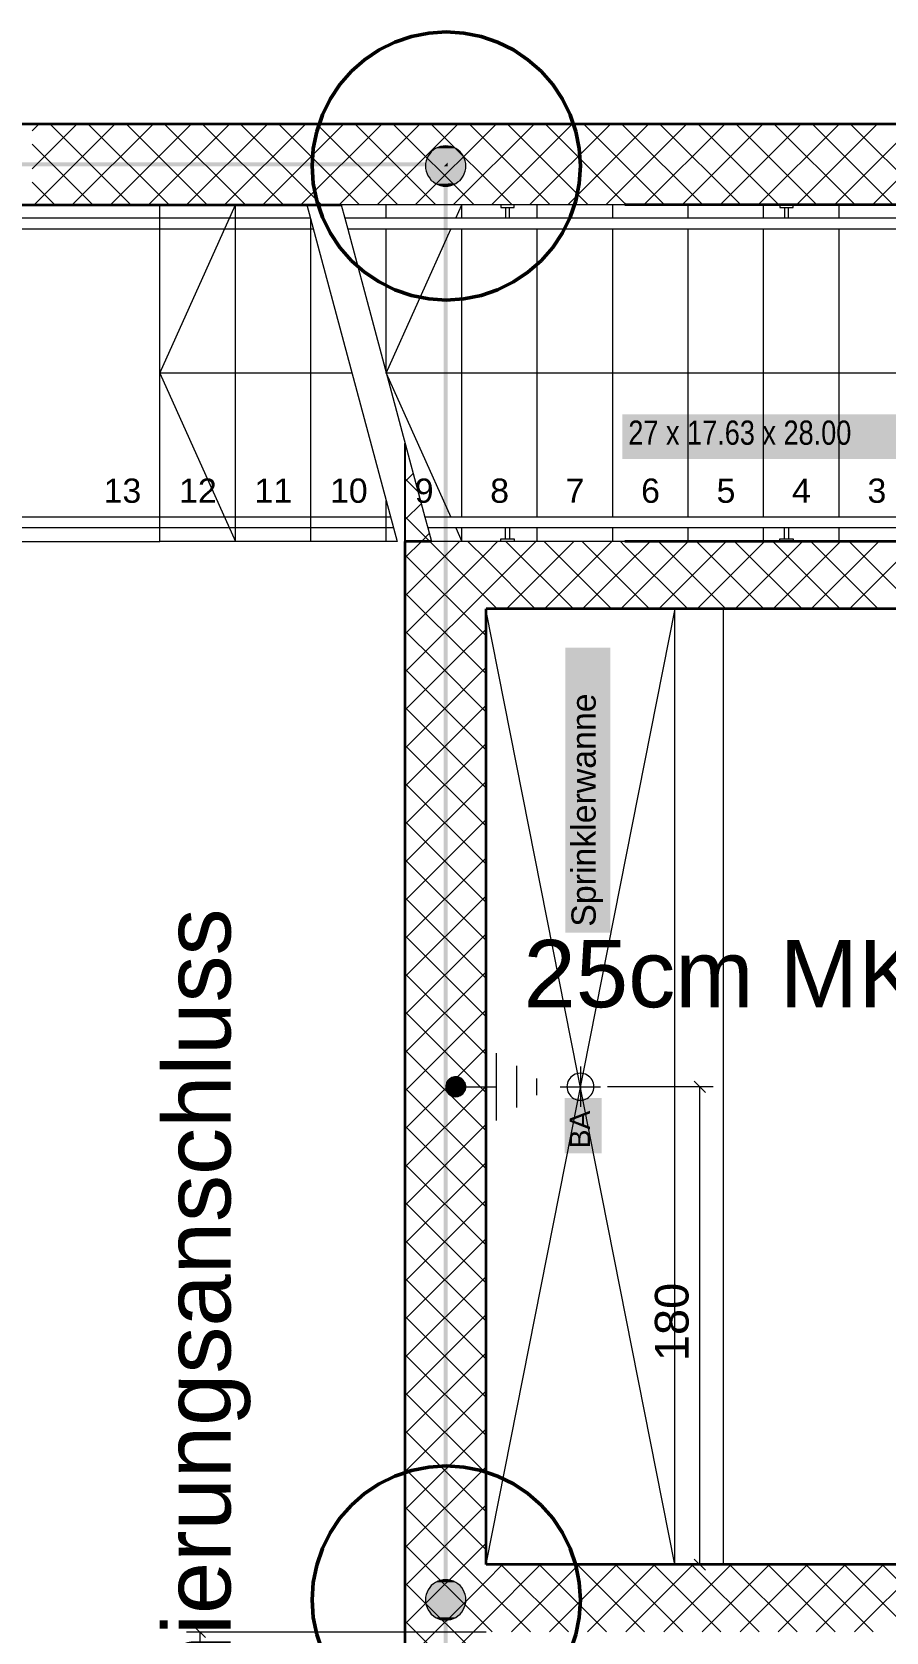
# Model space of a CAD drawing. Extents: x -1067 to 23308, y -6822 to 57810.
# Drawn here: x -718.8 to -655.4, y 338.4 to 457.2 of the extents above; entities that cross this region are included whole.
import ezdxf
from ezdxf.lldxf.tags import DXFTag

# ---------------------------------------------------------------- set-up
doc = ezdxf.new("R2010")
doc.units = 0
doc.layers.get('0').update_dxf_attribs({"lineweight": 13})
for name, color, linetype, lineweight in [('A-____-NOTE-TEXT', 7, 'Continuous', 9), ('A-FLOR-____-OTLN', 7, 'Continuous', 9), ('A-FLOR-HRAL-MBND', 7, '_Verdeckte Linien_', 9), ('A-FLOR-HRAL-OTLN', 7, 'Continuous', 9), ('A-WALL-____-MCUT', 7, 'Continuous', 35), ('A-WALL-____-PATT', 7, 'Continuous', 35), ('I-WALL-____-OTLN', 7, 'Continuous', 9), ('S-STRS-____-IDEN', 7, 'Continuous', 9), ('S-STRS-____-MBND', 7, '_Strichpunkt - Fein', 9), ('S-STRS-____-MCUT', 7, 'Continuous', 25), ('S-STRS-____-OTLN', 7, 'Continuous', 9), ('Text', 7, 'Continuous', 5)]:
    doc.layers.add(name, color=color, linetype=linetype, lineweight=lineweight)
for name, color, linetype, lineweight, true_color in [('EL01_VVV_Mass Blitzschutz', 3, 'Continuous', 13, 0x00ff00), ('EL01_WAN_Blitzschutz Text', 1, 'Continuous', 13, 0xff0000), ('EL01_WAN_Leitung_Potentialausgleich', 1, 'fein_strichliert', 13, 0xff0000), ('EL01_WAN_Potentialausgleich', 1, 'Continuous', 13, 0xff0000)]:
    doc.layers.add(name, color=color, linetype=linetype, lineweight=lineweight, true_color=true_color)
doc.styles.get("Standard").update_dxf_attribs({"font": 'arial.ttf'})
tags = doc.linetypes.add('_Strichpunkt - Fein', pattern=[0.2, 0.1, -0.05, 0, -0.05]).pattern_tags.tags
tags[10:11] = [DXFTag(74, 4), DXFTag(75, 0), DXFTag(340, '0'), DXFTag(46, 1.0), DXFTag(50, 0.0), DXFTag(44, 0.0), DXFTag(45, 0.0)]
tags[8:9] = [DXFTag(74, 4), DXFTag(75, 0), DXFTag(340, '0'), DXFTag(46, 1.0), DXFTag(50, 0.0), DXFTag(44, 0.0), DXFTag(45, 0.0)]
tags[6:7] = [DXFTag(74, 4), DXFTag(75, 0), DXFTag(340, '0'), DXFTag(46, 1.0), DXFTag(50, 0.0), DXFTag(44, 0.0), DXFTag(45, 0.0)]
tags[4:5] = [DXFTag(74, 4), DXFTag(75, 0), DXFTag(340, '0'), DXFTag(46, 1.0), DXFTag(50, 0.0), DXFTag(44, 0.0), DXFTag(45, 0.0)]
tags = doc.linetypes.add('_Verdeckte Linien_', pattern=[0.15, 0.1, -0.05]).pattern_tags.tags
tags[6:7] = [DXFTag(74, 4), DXFTag(75, 0), DXFTag(340, '0'), DXFTag(46, 1.0), DXFTag(50, 0.0), DXFTag(44, 0.0), DXFTag(45, 0.0)]
tags[4:5] = [DXFTag(74, 4), DXFTag(75, 0), DXFTag(340, '0'), DXFTag(46, 1.0), DXFTag(50, 0.0), DXFTag(44, 0.0), DXFTag(45, 0.0)]
tags = doc.linetypes.add('fein_strichliert', pattern=[4, 1, -2, 1]).pattern_tags.tags
tags[8:9] = [DXFTag(74, 4), DXFTag(75, 0), DXFTag(340, '0'), DXFTag(46, 0.0), DXFTag(50, 0.0), DXFTag(44, 0.0), DXFTag(45, 0.0)]
tags[6:7] = [DXFTag(74, 4), DXFTag(75, 0), DXFTag(340, '0'), DXFTag(46, 0.0), DXFTag(50, 0.0), DXFTag(44, 0.0), DXFTag(45, 0.0)]
tags[4:5] = [DXFTag(74, 4), DXFTag(75, 0), DXFTag(340, '0'), DXFTag(46, 0.0), DXFTag(50, 0.0), DXFTag(44, 0.0), DXFTag(45, 0.0)]

# ---------------------------------------------------------------- blocks, each defined once
blk = doc.blocks.new('Referenz-A0UJ2E68XE', base_point=(-1062.18, -175.86))
at = {"layer": 'A-____-NOTE-TEXT', "color": 0, "linetype": 'Continuous', "lineweight": 5, "ltscale": 0.13}
for p, q in [((-678.1, 380.38), (-678.1, 377.38)), ((-679.06, 379.13), (-679.09, 379.01)), ((-679.02, 379.26), (-679.06, 379.13)), ((-678.96, 379.38), (-679.02, 379.26)), ((-678.89, 379.48), (-678.96, 379.38)), ((-678.8, 379.58), (-678.89, 379.48)), ((-678.71, 379.67), (-678.8, 379.58)), ((-678.6, 379.74), (-678.71, 379.67)), ((-678.48, 379.8), (-678.6, 379.74)), ((-678.36, 379.84), (-678.48, 379.8)), ((-678.23, 379.87), (-678.36, 379.84)), ((-678.1, 379.88), (-678.23, 379.87)), ((-677.97, 379.87), (-678.1, 379.88)), ((-677.84, 379.84), (-677.97, 379.87)), ((-677.71, 379.8), (-677.84, 379.84)), ((-677.6, 379.74), (-677.71, 379.8)), ((-677.49, 379.67), (-677.6, 379.74)), ((-677.39, 379.58), (-677.49, 379.67)), ((-677.3, 379.48), (-677.39, 379.58)), ((-677.23, 379.38), (-677.3, 379.48)), ((-677.17, 379.26), (-677.23, 379.38)), ((-677.13, 379.13), (-677.17, 379.26)), ((-677.11, 379.01), (-677.13, 379.13)), ((-679.6, 378.88), (-676.6, 378.88)), ((-679.09, 379.01), (-679.1, 378.88)), ((-679.1, 378.88), (-679.09, 378.75)), ((-679.09, 378.75), (-679.06, 378.62)), ((-679.06, 378.62), (-679.02, 378.49)), ((-679.02, 378.49), (-678.96, 378.38)), ((-678.96, 378.38), (-678.89, 378.27)), ((-678.89, 378.27), (-678.8, 378.17)), ((-678.8, 378.17), (-678.71, 378.08)), ((-678.71, 378.08), (-678.6, 378.01)), ((-678.6, 378.01), (-678.48, 377.95)), ((-678.48, 377.95), (-678.36, 377.91)), ((-677.84, 377.91), (-677.71, 377.95)), ((-677.71, 377.95), (-677.6, 378.01)), ((-677.6, 378.01), (-677.49, 378.08)), ((-677.49, 378.08), (-677.39, 378.17)), ((-677.39, 378.17), (-677.3, 378.27)), ((-677.3, 378.27), (-677.23, 378.38)), ((-677.23, 378.38), (-677.17, 378.49)), ((-677.17, 378.49), (-677.13, 378.62)), ((-677.13, 378.62), (-677.11, 378.75)), ((-677.1, 378.88), (-677.11, 379.01)), ((-677.11, 378.75), (-677.1, 378.88)), ((-678.36, 377.91), (-678.23, 377.88)), ((-678.23, 377.88), (-678.1, 377.88)), ((-678.1, 377.88), (-677.97, 377.88)), ((-677.97, 377.88), (-677.84, 377.91))]:
    blk.add_line(p, q, dxfattribs=at)
at = {"layer": 'A-____-NOTE-TEXT', "color": 7, "linetype": 'Continuous', "lineweight": 5, "ltscale": 0.13, "true_color": 0xffffff}
for points in [[(-679.27, 373.92), (-676.51, 373.92), (-679.27, 378.04)], [(-676.51, 373.92), (-679.27, 378.04), (-676.51, 378.04)]]:
    blk.add_solid(points, dxfattribs=at)
at = {"layer": 'A-FLOR-____-OTLN', "color": 0, "linetype": 'Continuous', "ltscale": 0.13}
for p, q in [((-671.1, 414.38), (-685.1, 343.53)), ((-671.1, 343.38), (-685.1, 414.22))]:
    blk.add_line(p, q, dxfattribs=at)
at = {"layer": 'A-FLOR-HRAL-MBND', "color": 0, "linetype": '_Verdeckte Linien_', "ltscale": 0.13}
for p, q in [((-709.3, 443.38), (-723.7, 443.38)), ((-698.12, 443.38), (-709.3, 443.38)), ((-709.3, 442.58), (-723.7, 442.58)), ((-697.9, 442.58), (-709.3, 442.58)), ((-709.3, 421.18), (-723.7, 421.18)), ((-692.17, 421.18), (-709.3, 421.18)), ((-709.3, 420.38), (-723.7, 420.38)), ((-691.96, 420.38), (-709.3, 420.38))]:
    blk.add_line(p, q, dxfattribs=at)
at = {"layer": 'A-FLOR-HRAL-OTLN', "color": 0, "linetype": 'Continuous', "ltscale": 0.13}
for p, q in [((-695.58, 443.38), (-695.36, 442.58)), ((-642.1, 443.38), (-695.58, 443.38)), ((-684, 444.38), (-684, 444.18)), ((-683.5, 444.38), (-684, 444.38)), ((-684, 444.18), (-683.5, 444.18)), ((-683.65, 444.18), (-683.65, 443.38)), ((-683, 444.38), (-683.5, 444.38)), ((-683.5, 444.18), (-683, 444.18)), ((-683.35, 443.38), (-683.35, 444.18)), ((-683, 444.18), (-683, 444.38)), ((-663.3, 444.38), (-663.3, 444.18)), ((-663.3, 444.18), (-662.8, 444.18)), ((-662.95, 444.18), (-662.95, 443.38)), ((-662.8, 444.18), (-662.3, 444.18)), ((-662.65, 443.38), (-662.65, 444.18)), ((-662.3, 444.18), (-662.3, 444.38)), ((-642.1, 442.58), (-695.36, 442.58)), ((-689.63, 421.18), (-689.42, 420.38)), ((-642.1, 421.18), (-689.63, 421.18)), ((-642.1, 420.38), (-689.42, 420.38)), ((-684, 419.38), (-684, 419.58)), ((-684, 419.58), (-683.5, 419.58)), ((-683.65, 419.58), (-683.65, 420.38)), ((-683.5, 419.58), (-683, 419.58)), ((-683.35, 420.38), (-683.35, 419.58)), ((-683, 419.58), (-683, 419.38)), ((-663.3, 419.38), (-663.3, 419.58)), ((-663.3, 419.58), (-662.8, 419.58)), ((-662.95, 419.58), (-662.95, 420.38)), ((-662.8, 419.58), (-662.3, 419.58)), ((-662.65, 420.38), (-662.65, 419.58)), ((-662.3, 419.58), (-662.3, 419.38)), ((-683.5, 419.38), (-684, 419.38)), ((-683, 419.38), (-683.5, 419.38))]:
    blk.add_line(p, q, dxfattribs=at)
at = {"layer": 'A-WALL-____-MCUT', "color": 0, "linetype": 'Continuous', "ltscale": 0.35}
for p, q in [((178.3, 450.38), (-831.25, 450.38)), ((-837.25, 444.38), (-695.85, 444.38)), ((-590.1, 444.38), (-674.79, 444.38)), ((-691.1, 105.38), (-691.1, 419.38)), ((-689.15, 419.38), (-691.1, 419.38)), ((-613.7, 419.38), (-674.79, 419.38)), ((-685.1, 343.38), (-685.1, 414.38)), ((-620.1, 414.38), (-685.1, 414.38)), ((-590.1, 343.38), (-685.1, 343.38))]:
    blk.add_line(p, q, dxfattribs=at)
at = {"layer": 'A-WALL-____-PATT', "color": 0, "linetype": 'Continuous', "lineweight": 9, "ltscale": 0.13}
for p, q in [((-718.79, 449.88), (-718.29, 450.38)), ((-718.79, 447.05), (-715.47, 450.38)), ((-718.64, 444.38), (-712.64, 450.38)), ((-711.45, 444.38), (-717.45, 450.38)), ((-715.81, 444.38), (-709.81, 450.38)), ((-708.62, 444.38), (-714.62, 450.38)), ((-712.98, 444.38), (-706.98, 450.38)), ((-705.79, 444.38), (-711.79, 450.38)), ((-710.15, 444.38), (-704.15, 450.38)), ((-702.96, 444.38), (-708.96, 450.38)), ((-707.32, 444.38), (-701.32, 450.38)), ((-700.13, 444.38), (-706.13, 450.38)), ((-704.5, 444.38), (-698.5, 450.38)), ((-697.31, 444.38), (-703.31, 450.38)), ((-701.67, 444.38), (-695.67, 450.38)), ((-694.48, 444.38), (-700.48, 450.38)), ((-698.84, 444.38), (-692.84, 450.38)), ((-691.65, 444.38), (-697.65, 450.38)), ((-696.01, 444.38), (-690.01, 450.38)), ((-688.82, 444.38), (-694.82, 450.38)), ((-693.18, 444.38), (-687.18, 450.38)), ((-685.99, 444.38), (-691.99, 450.38)), ((-690.35, 444.38), (-684.35, 450.38)), ((-683.16, 444.38), (-689.16, 450.38)), ((-687.53, 444.38), (-681.53, 450.38)), ((-680.33, 444.38), (-686.33, 450.38)), ((-684.7, 444.38), (-678.7, 450.38)), ((-677.51, 444.38), (-683.51, 450.38)), ((-681.87, 444.38), (-675.87, 450.38)), ((-674.79, 444.49), (-680.68, 450.38)), ((-674.79, 447.32), (-677.85, 450.38)), ((-674.79, 450.15), (-675.02, 450.38)), ((-674.79, 448.62), (-673.04, 450.38)), ((-674.79, 445.79), (-670.21, 450.38)), ((-669.02, 444.38), (-674.79, 450.15)), ((-673.38, 444.38), (-667.38, 450.38)), ((-666.19, 444.38), (-672.19, 450.38)), ((-670.55, 444.38), (-664.55, 450.38)), ((-663.36, 444.38), (-669.36, 450.38)), ((-667.73, 444.38), (-661.73, 450.38)), ((-660.54, 444.38), (-666.54, 450.38)), ((-664.9, 444.38), (-658.9, 450.38)), ((-657.71, 444.38), (-663.71, 450.38)), ((-662.07, 444.38), (-656.07, 450.38)), ((-654.88, 444.38), (-660.88, 450.38)), ((-659.24, 444.38), (-653.24, 450.38)), ((-652.05, 444.38), (-658.05, 450.38)), ((-656.41, 444.38), (-650.41, 450.38)), ((-714.28, 444.38), (-718.79, 448.89)), ((-679.04, 444.38), (-674.79, 448.62)), ((-671.85, 444.38), (-674.79, 447.32)), ((-717.1, 444.38), (-718.79, 446.07)), ((-676.21, 444.38), (-674.79, 445.79)), ((-674.68, 444.38), (-674.79, 444.49)), ((-691.1, 418.18), (-689.9, 419.38)), ((-691.1, 415.35), (-687.07, 419.38)), ((-691.1, 412.52), (-685.1, 418.52)), ((-685.1, 412.37), (-691.1, 418.37)), ((-685.1, 415.2), (-689.28, 419.38)), ((-685.1, 418.03), (-686.45, 419.38)), ((-685.1, 418.52), (-684.24, 419.38)), ((-685.1, 415.69), (-681.41, 419.38)), ((-678.62, 414.38), (-683.62, 419.38)), ((-683.58, 414.38), (-678.58, 419.38)), ((-675.79, 414.38), (-680.79, 419.38)), ((-680.76, 414.38), (-675.76, 419.38)), ((-674.79, 416.21), (-677.96, 419.38)), ((-674.79, 419.04), (-675.13, 419.38)), ((-674.79, 417.51), (-672.93, 419.38)), ((-674.79, 414.68), (-670.1, 419.38)), ((-670.13, 414.38), (-674.79, 419.04)), ((-667.31, 414.38), (-672.31, 419.38)), ((-672.27, 414.38), (-667.27, 419.38)), ((-664.48, 414.38), (-669.48, 419.38)), ((-669.44, 414.38), (-664.44, 419.38)), ((-661.65, 414.38), (-666.65, 419.38)), ((-666.61, 414.38), (-661.61, 419.38)), ((-658.82, 414.38), (-663.82, 419.38)), ((-663.79, 414.38), (-658.79, 419.38)), ((-655.99, 414.38), (-660.99, 419.38)), ((-660.96, 414.38), (-655.96, 419.38)), ((-653.16, 414.38), (-658.16, 419.38)), ((-658.13, 414.38), (-653.13, 419.38)), ((-681.45, 414.38), (-685.1, 418.03)), ((-677.93, 414.38), (-674.79, 417.51)), ((-672.96, 414.38), (-674.79, 416.21)), ((-686.05, 410.5), (-691.1, 415.54)), ((-690.29, 410.5), (-685.1, 415.69)), ((-684.28, 414.38), (-685.1, 415.2)), ((-675.1, 414.38), (-674.79, 414.68)), ((-688.88, 410.5), (-691.1, 412.71)), ((-687.46, 410.5), (-685.1, 412.86)), ((-691.1, 409.69), (-690.29, 410.5)), ((-691.1, 406.86), (-687.46, 410.5)), ((-691.1, 404.03), (-685.1, 410.03)), ((-685.1, 406.71), (-688.88, 410.5)), ((-685.1, 409.54), (-686.05, 410.5)), ((-685.1, 403.88), (-691.1, 409.88)), ((-691.1, 401.21), (-685.1, 407.21)), ((-685.1, 401.05), (-691.1, 407.05)), ((-691.1, 398.38), (-685.1, 404.38)), ((-685.1, 398.23), (-691.1, 404.23)), ((-691.1, 395.55), (-685.1, 401.55)), ((-685.1, 395.4), (-691.1, 401.4)), ((-691.1, 392.72), (-685.1, 398.72)), ((-685.1, 392.57), (-691.1, 398.57)), ((-691.1, 389.89), (-685.1, 395.89)), ((-685.1, 389.74), (-691.1, 395.74)), ((-691.1, 387.06), (-685.1, 393.06)), ((-685.1, 386.91), (-691.1, 392.91)), ((-691.1, 384.24), (-685.1, 390.24)), ((-685.1, 384.08), (-691.1, 390.08)), ((-691.1, 381.41), (-685.1, 387.41)), ((-685.1, 381.26), (-691.1, 387.26)), ((-691.1, 378.58), (-685.1, 384.58)), ((-685.1, 378.43), (-691.1, 384.43)), ((-691.1, 375.75), (-685.1, 381.75)), ((-685.1, 375.6), (-691.1, 381.6)), ((-691.1, 372.92), (-685.1, 378.92)), ((-685.1, 372.77), (-691.1, 378.77)), ((-691.1, 370.09), (-685.1, 376.09)), ((-685.1, 369.94), (-691.1, 375.94)), ((-691.1, 367.26), (-685.1, 373.26)), ((-685.1, 367.11), (-691.1, 373.11)), ((-691.1, 364.44), (-685.1, 370.44)), ((-685.1, 364.29), (-691.1, 370.29)), ((-691.1, 361.61), (-685.1, 367.61)), ((-685.1, 361.46), (-691.1, 367.46)), ((-691.1, 358.78), (-685.1, 364.78)), ((-685.1, 358.63), (-691.1, 364.63)), ((-691.1, 355.95), (-685.1, 361.95)), ((-685.1, 355.8), (-691.1, 361.8)), ((-691.1, 353.12), (-685.1, 359.12)), ((-685.1, 352.97), (-691.1, 358.97)), ((-691.1, 350.29), (-685.1, 356.29)), ((-685.1, 350.14), (-691.1, 356.14)), ((-691.1, 347.47), (-685.1, 353.47)), ((-685.1, 347.31), (-691.1, 353.31)), ((-691.1, 344.64), (-685.1, 350.64)), ((-685.1, 344.49), (-691.1, 350.49)), ((-691.1, 341.81), (-685.1, 347.81)), ((-685.1, 341.66), (-691.1, 347.66)), ((-691.1, 338.98), (-685.1, 344.98)), ((-685.1, 338.83), (-691.1, 344.83)), ((-685.1, 342.15), (-683.87, 343.38)), ((-685.1, 339.32), (-681.05, 343.38)), ((-678.99, 338.38), (-683.99, 343.38)), ((-683.22, 338.38), (-678.22, 343.38)), ((-676.16, 338.38), (-681.16, 343.38)), ((-680.39, 338.38), (-675.39, 343.38)), ((-673.33, 338.38), (-678.33, 343.38)), ((-677.56, 338.38), (-672.56, 343.38)), ((-670.5, 338.38), (-675.5, 343.38)), ((-674.73, 338.38), (-669.73, 343.38)), ((-667.67, 338.38), (-672.67, 343.38)), ((-671.9, 338.38), (-666.9, 343.38)), ((-664.84, 338.38), (-669.84, 343.38)), ((-669.07, 338.38), (-664.07, 343.38)), ((-662.02, 338.38), (-667.02, 343.38)), ((-666.25, 338.38), (-661.25, 343.38)), ((-659.19, 338.38), (-664.19, 343.38)), ((-663.42, 338.38), (-658.42, 343.38)), ((-656.36, 338.38), (-661.36, 343.38)), ((-660.59, 338.38), (-655.59, 343.38)), ((-653.53, 338.38), (-658.53, 343.38)), ((-657.76, 338.38), (-652.76, 343.38)), ((-650.7, 338.38), (-655.7, 343.38)), ((-691.1, 336.15), (-685.1, 342.15)), ((-685.1, 336), (-691.1, 342)), ((-681.81, 338.38), (-685.1, 341.66)), ((-691.1, 333.32), (-685.1, 339.32)), ((-685.1, 333.17), (-691.1, 339.17)), ((-684.64, 338.38), (-685.1, 338.83))]:
    blk.add_line(p, q, dxfattribs=at)
at = {"layer": 'I-WALL-____-OTLN', "color": 0, "linetype": 'Continuous', "ltscale": 0.13}
for p, q in [((-671.1, 343.38), (-671.1, 414.38)), ((-667.5, 414.38), (-667.5, 343.38))]:
    blk.add_line(p, q, dxfattribs=at)
at = {"layer": 'S-STRS-____-IDEN', "color": 7, "linetype": 'Continuous', "lineweight": 5, "ltscale": 0.13, "true_color": 0xffffff}
for points in [[(-674.99, 425.5), (-654.59, 425.5), (-674.99, 428.81)], [(-654.59, 425.5), (-674.99, 428.81), (-654.59, 428.81)], [(-674.99, 428.81), (-654.59, 428.81), (-674.99, 428.81)]]:
    blk.add_solid(points, dxfattribs=at)
at = {"layer": 'S-STRS-____-MBND', "color": 0, "linetype": '_Strichpunkt - Fein', "ltscale": 0.13}
for p, q in [((-709.3, 444.38), (-729.3, 444.38)), ((-709.3, 419.38), (-709.3, 444.38)), ((-698.39, 444.38), (-709.3, 444.38)), ((-709.3, 419.38), (-709.3, 444.38)), ((-703.7, 419.38), (-703.7, 444.38)), ((-703.7, 419.38), (-703.7, 444.38)), ((-698.39, 444.38), (-691.69, 419.38)), ((-698.1, 419.38), (-698.1, 443.3)), ((-698.1, 419.38), (-698.1, 443.3)), ((-692.5, 419.38), (-692.5, 422.4)), ((-692.5, 419.38), (-692.5, 422.4)), ((-729.3, 419.38), (-709.3, 419.38)), ((-691.69, 419.38), (-709.3, 419.38))]:
    blk.add_line(p, q, dxfattribs=at)
at = {"layer": 'S-STRS-____-MBND', "color": 0, "linetype": '_Verdeckte Linien_', "ltscale": 0.13}
for p, q in [((-709.3, 431.88), (-703.7, 444.38)), ((-695.04, 431.88), (-709.3, 431.88)), ((-709.3, 431.88), (-703.7, 419.38))]:
    blk.add_line(p, q, dxfattribs=at)
at = {"layer": 'S-STRS-____-MBND', "color": 0, "linetype": 'Continuous', "ltscale": 0.13}
for p, q in [((-695.85, 444.38), (-695.58, 443.38)), ((-695.36, 442.58), (-689.63, 421.18)), ((-689.42, 420.38), (-689.15, 419.38))]:
    blk.add_line(p, q, dxfattribs=at)
at = {"layer": 'S-STRS-____-MCUT', "color": 0, "linetype": 'Continuous', "lineweight": -2, "ltscale": 0.25}
for q in [(-691.1, 426.65), (-689.15, 419.38)]:
    blk.add_line((-691.1, 419.38), q, dxfattribs=at)
at = {"layer": 'S-STRS-____-OTLN', "color": 0, "linetype": 'Continuous', "ltscale": 0.13}
for p, q in [((-692.5, 444.38), (-695.85, 444.38)), ((-686.9, 444.38), (-692.5, 444.38)), ((-692.5, 443.38), (-692.5, 444.38)), ((-687.34, 443.38), (-686.9, 444.38)), ((-684, 444.38), (-686.9, 444.38)), ((-686.9, 443.38), (-686.9, 444.38)), ((-681.3, 444.38), (-683, 444.38)), ((-675.7, 444.38), (-681.3, 444.38)), ((-681.3, 443.38), (-681.3, 444.38)), ((-674.79, 444.38), (-675.7, 444.38)), ((-675.7, 443.38), (-675.7, 444.38)), ((-670.1, 443.38), (-670.1, 444.38)), ((-664.5, 443.38), (-664.5, 444.38)), ((-658.9, 443.38), (-658.9, 444.38)), ((-692.5, 431.88), (-692.5, 442.58)), ((-692.5, 431.88), (-687.7, 442.58)), ((-686.9, 421.18), (-686.9, 442.58)), ((-681.3, 421.18), (-681.3, 442.58)), ((-675.7, 421.18), (-675.7, 442.58)), ((-670.1, 421.18), (-670.1, 442.58)), ((-664.5, 421.18), (-664.5, 442.58)), ((-658.9, 421.18), (-658.9, 442.58)), ((-686.9, 431.88), (-692.5, 431.88)), ((-692.5, 431.88), (-687.7, 421.18)), ((-681.3, 431.88), (-686.9, 431.88)), ((-675.7, 431.88), (-681.3, 431.88)), ((-670.1, 431.88), (-675.7, 431.88)), ((-664.5, 431.88), (-670.1, 431.88)), ((-658.9, 431.88), (-664.5, 431.88)), ((-653.3, 431.88), (-658.9, 431.88)), ((-691.1, 423.83), (-690.5, 424.43)), ((-690.14, 423.06), (-691.1, 424.03)), ((-691.1, 421.01), (-689.9, 422.2)), ((-689.28, 419.38), (-691.1, 421.2)), ((-689.9, 419.38), (-689.31, 419.97)), ((-687.34, 420.38), (-686.9, 419.38)), ((-686.9, 419.38), (-686.9, 420.38)), ((-681.3, 419.38), (-681.3, 420.38)), ((-675.7, 419.38), (-675.7, 420.38)), ((-670.1, 419.38), (-670.1, 420.38)), ((-664.5, 419.38), (-664.5, 420.38)), ((-658.9, 419.38), (-658.9, 420.38)), ((-686.9, 419.38), (-689.15, 419.38)), ((-684, 419.38), (-686.9, 419.38)), ((-681.3, 419.38), (-683, 419.38)), ((-675.7, 419.38), (-681.3, 419.38)), ((-674.79, 419.38), (-675.7, 419.38))]:
    blk.add_line(p, q, dxfattribs=at)
at = {"layer": 'S-STRS-____-OTLN', "color": 0, "linetype": '_Verdeckte Linien_', "ltscale": 0.13}
for p, q in [((-692.5, 443.38), (-692.5, 444.38)), ((-686.9, 443.38), (-686.9, 444.38)), ((-681.3, 443.38), (-681.3, 444.38)), ((-675.7, 443.38), (-675.7, 444.38)), ((-670.1, 443.38), (-670.1, 444.38)), ((-664.5, 443.38), (-664.5, 444.38)), ((-658.9, 443.38), (-658.9, 444.38)), ((-692.5, 431.88), (-692.5, 442.58)), ((-686.9, 421.18), (-686.9, 442.58)), ((-681.3, 421.18), (-681.3, 442.58)), ((-675.7, 421.18), (-675.7, 442.58)), ((-670.1, 421.18), (-670.1, 442.58)), ((-664.5, 421.18), (-664.5, 442.58)), ((-658.9, 421.18), (-658.9, 442.58)), ((-686.9, 419.38), (-686.9, 420.38)), ((-681.3, 419.38), (-681.3, 420.38)), ((-675.7, 419.38), (-675.7, 420.38)), ((-670.1, 419.38), (-670.1, 420.38)), ((-664.5, 419.38), (-664.5, 420.38)), ((-658.9, 419.38), (-658.9, 420.38))]:
    blk.add_line(p, q, dxfattribs=at)
at = {"layer": 'Text', "color": 7, "linetype": 'Continuous', "ltscale": 0.13, "true_color": 0xffffff}
for points in [[(-679.21, 390.31), (-675.88, 390.31), (-679.21, 411.5)], [(-675.88, 390.31), (-679.21, 411.5), (-675.88, 411.5)]]:
    blk.add_solid(points, dxfattribs=at)
at = {"layer": 'A-____-NOTE-TEXT', "color": 0, "linetype": 'Continuous', "lineweight": 5, "ltscale": 0.13, "insert": (-678.89, 374.3), "char_height": 1.5, "attachment_point": 1, "rotation": 90}
blk.add_mtext('{\\fArial;BA}', dxfattribs=at)
at = {"layer": 'S-STRS-____-IDEN', "color": 0, "linetype": 'Continuous', "lineweight": 5, "ltscale": 0.13, "insert": (-674.54, 428.36), "char_height": 1.8, "attachment_point": 1}
blk.add_mtext('{\\W0.8;\\fArial;27 x 17.63 x 28.00}', dxfattribs=at)
at = {"layer": 'S-STRS-____-OTLN', "color": 0, "linetype": 'Continuous', "ltscale": 0.13, "char_height": 1.8, "attachment_point": 1}
for s, insert in [('{\\fArial;13}', (-713.48, 424.05)), ('{\\fArial;12}', (-707.88, 424.05)), ('{\\fArial;11}', (-702.28, 424.05)), ('{\\fArial;10}', (-696.68, 424.05)), ('{\\fArial;9}', (-690.39, 424.05)), ('{\\fArial;8}', (-684.79, 424.05)), ('{\\fArial;7}', (-679.19, 424.05)), ('{\\fArial;6}', (-673.59, 424.05)), ('{\\fArial;5}', (-667.99, 424.05)), ('{\\fArial;4}', (-662.39, 424.05)), ('{\\fArial;3}', (-656.79, 424.05))]:
    blk.add_mtext(s, dxfattribs=dict(at, insert=insert))
at = {"layer": 'Text', "color": 0, "linetype": 'Continuous', "ltscale": 0.13, "insert": (-678.76, 390.76), "char_height": 1.8, "attachment_point": 1, "rotation": 90}
blk.add_mtext('{\\fArial;Sprinklerwanne}', dxfattribs=at)
blk = doc.blocks.new('Maß-A0UJ2E6GXE', base_point=(-709.67, 314.04))
at = {"color": 0, "lineweight": -2}
for p, q in [((-705.92, 337.96), (-706.75, 338.79)), ((-707.34, 338.38), (-685.09, 338.38)), ((-706.34, 338.38), (-706.34, 314.45)), ((-707.34, 314.45), (-688.09, 314.45)), ((-705.92, 314.04), (-706.75, 314.87))]:
    blk.add_line(p, q, dxfattribs=at)
at = {"color": 0, "lineweight": -2, "insert": (-709.67, 323.78), "char_height": 2.5, "attachment_point": 1, "rotation": 90}
blk.add_mtext('{\\fArial;120}', dxfattribs=at)
blk = doc.blocks.new('Erdungs-Anschluss-A0UJ2E6KXE', base_point=(-688.09, 376.38))
at = {"color": 0, "linetype": 'ByBlock', "lineweight": -2, "ltscale": 0.13}
for p, q in [((-684.35, 381.38), (-684.35, 376.38)), ((-682.85, 380.42), (-682.85, 377.33)), ((-688.04, 379.16), (-688.07, 379.07)), ((-688, 379.25), (-688.04, 379.16)), ((-687.94, 379.33), (-688, 379.25)), ((-687.88, 379.4), (-687.94, 379.33)), ((-687.8, 379.47), (-687.88, 379.4)), ((-687.72, 379.52), (-687.8, 379.47)), ((-687.64, 379.56), (-687.72, 379.52)), ((-687.54, 379.59), (-687.64, 379.56)), ((-687.45, 379.61), (-687.54, 379.59)), ((-687.35, 379.62), (-687.45, 379.61)), ((-687.25, 379.61), (-687.35, 379.62)), ((-687.16, 379.59), (-687.25, 379.61)), ((-687.07, 379.56), (-687.16, 379.59)), ((-686.98, 379.52), (-687.07, 379.56)), ((-686.9, 379.47), (-686.98, 379.52)), ((-686.82, 379.4), (-686.9, 379.47)), ((-686.76, 379.33), (-686.82, 379.4)), ((-686.71, 379.25), (-686.76, 379.33)), ((-686.66, 379.16), (-686.71, 379.25)), ((-686.63, 379.07), (-686.66, 379.16)), ((-681.35, 379.5), (-681.35, 378.25)), ((-688.07, 379.07), (-688.09, 378.97)), ((-688.09, 378.97), (-688.09, 378.88)), ((-688.09, 378.88), (-688.09, 378.78)), ((-688.09, 378.78), (-688.07, 378.68)), ((-688.07, 378.68), (-688.04, 378.59)), ((-688.04, 378.59), (-688, 378.5)), ((-688, 378.5), (-687.94, 378.42)), ((-687.94, 378.42), (-687.88, 378.35)), ((-687.88, 378.35), (-687.8, 378.29)), ((-687.8, 378.29), (-687.72, 378.23)), ((-687.72, 378.23), (-687.64, 378.19)), ((-687.64, 378.19), (-687.54, 378.16)), ((-687.54, 378.16), (-687.45, 378.14)), ((-687.45, 378.14), (-687.35, 378.13)), ((-687.35, 378.88), (-684.35, 378.88)), ((-687.35, 378.13), (-687.25, 378.14)), ((-687.25, 378.14), (-687.16, 378.16)), ((-687.16, 378.16), (-687.07, 378.19)), ((-687.07, 378.19), (-686.98, 378.23)), ((-686.98, 378.23), (-686.9, 378.29)), ((-686.9, 378.29), (-686.82, 378.35)), ((-686.82, 378.35), (-686.76, 378.42)), ((-686.76, 378.42), (-686.71, 378.5)), ((-686.71, 378.5), (-686.66, 378.59)), ((-686.66, 378.59), (-686.63, 378.68)), ((-686.61, 378.97), (-686.63, 379.07)), ((-686.63, 378.68), (-686.61, 378.78)), ((-686.61, 378.88), (-686.61, 378.97)), ((-686.61, 378.78), (-686.61, 378.88))]:
    blk.add_line(p, q, dxfattribs=at)
for points in [[(-686.63, 379.07), (-688.07, 379.07), (-686.71, 379.25)], [(-688.07, 379.07), (-686.71, 379.25), (-688, 379.25)], [(-686.71, 379.25), (-688, 379.25), (-686.82, 379.4)], [(-688, 379.25), (-686.82, 379.4), (-687.88, 379.4)], [(-686.82, 379.4), (-687.88, 379.4), (-686.98, 379.52)], [(-687.88, 379.4), (-686.98, 379.52), (-687.72, 379.52)], [(-686.98, 379.52), (-687.72, 379.52), (-687.16, 379.59)], [(-687.72, 379.52), (-687.16, 379.59), (-687.54, 379.59)], [(-687.16, 379.59), (-687.54, 379.59), (-687.35, 379.62)], [(-686.61, 378.88), (-688.09, 378.88), (-686.63, 379.07)], [(-688.09, 378.88), (-686.63, 379.07), (-688.07, 379.07)], [(-688.07, 378.68), (-686.61, 378.88), (-688.09, 378.88)], [(-686.63, 378.68), (-688.07, 378.68), (-686.61, 378.88)], [(-688, 378.5), (-686.63, 378.68), (-688.07, 378.68)], [(-686.71, 378.5), (-688, 378.5), (-686.63, 378.68)], [(-687.88, 378.35), (-686.71, 378.5), (-688, 378.5)], [(-686.82, 378.35), (-687.88, 378.35), (-686.71, 378.5)], [(-687.72, 378.23), (-686.82, 378.35), (-687.88, 378.35)], [(-686.98, 378.23), (-687.72, 378.23), (-686.82, 378.35)], [(-687.54, 378.16), (-686.98, 378.23), (-687.72, 378.23)], [(-687.16, 378.16), (-687.54, 378.16), (-686.98, 378.23)], [(-687.35, 378.13), (-687.16, 378.16), (-687.54, 378.16)]]:
    blk.add_solid(points, dxfattribs=at)
blk = doc.blocks.new('Kreis-A0UJ2E70XE', base_point=(-698, 437.31))
at = {"color": 0, "linetype": 'ByBlock', "lineweight": -2, "ltscale": 0.5}
for p, q in [((-691.86, 456.46), (-693.03, 455.89)), ((-690.62, 456.88), (-691.86, 456.46)), ((-689.35, 457.13), (-690.62, 456.88)), ((-688.05, 457.22), (-689.35, 457.13)), ((-686.75, 457.13), (-688.05, 457.22)), ((-685.47, 456.88), (-686.75, 457.13)), ((-684.24, 456.46), (-685.47, 456.88)), ((-683.07, 455.89), (-684.24, 456.46)), ((-693.03, 455.89), (-694.11, 455.16)), ((-681.99, 455.16), (-683.07, 455.89)), ((-695.09, 454.3), (-695.94, 453.32)), ((-694.11, 455.16), (-695.09, 454.3)), ((-681.01, 454.3), (-681.99, 455.16)), ((-680.15, 453.32), (-681.01, 454.3)), ((-695.94, 453.32), (-696.67, 452.24)), ((-679.43, 452.24), (-680.15, 453.32)), ((-696.67, 452.24), (-697.24, 451.07)), ((-678.85, 451.07), (-679.43, 452.24)), ((-697.24, 451.07), (-697.66, 449.84)), ((-678.43, 449.84), (-678.85, 451.07)), ((-697.66, 449.84), (-697.92, 448.56)), ((-678.18, 448.56), (-678.43, 449.84)), ((-697.92, 448.56), (-698, 447.27)), ((-678.09, 447.27), (-678.18, 448.56)), ((-698, 447.27), (-697.92, 445.97)), ((-678.18, 445.97), (-678.09, 447.27)), ((-697.92, 445.97), (-697.66, 444.69)), ((-678.43, 444.69), (-678.18, 445.97)), ((-697.66, 444.69), (-697.24, 443.46)), ((-678.85, 443.46), (-678.43, 444.69)), ((-697.24, 443.46), (-696.67, 442.29)), ((-679.43, 442.29), (-678.85, 443.46)), ((-696.67, 442.29), (-695.94, 441.21)), ((-680.15, 441.21), (-679.43, 442.29)), ((-695.94, 441.21), (-695.09, 440.23)), ((-681.01, 440.23), (-680.15, 441.21)), ((-695.09, 440.23), (-694.11, 439.37)), ((-681.99, 439.37), (-681.01, 440.23)), ((-694.11, 439.37), (-693.03, 438.65)), ((-693.03, 438.65), (-691.86, 438.07)), ((-684.24, 438.07), (-683.07, 438.65)), ((-683.07, 438.65), (-681.99, 439.37)), ((-691.86, 438.07), (-690.62, 437.65)), ((-690.62, 437.65), (-689.35, 437.4)), ((-689.35, 437.4), (-688.05, 437.31)), ((-688.05, 437.31), (-686.75, 437.4)), ((-686.75, 437.4), (-685.47, 437.65)), ((-685.47, 437.65), (-684.24, 438.07))]:
    blk.add_line(p, q, dxfattribs=at)
blk = doc.blocks.new('Anschlusspunkt-A0UJ2E72XE', base_point=(-689.59, 445.77))
at = {"color": 0, "linetype": 'ByBlock', "lineweight": -2, "ltscale": 0.13}
for p, q in [((-689.28, 448.18), (-689.39, 448.02)), ((-689.16, 448.33), (-689.28, 448.18)), ((-689.01, 448.46), (-689.16, 448.33)), ((-688.84, 448.56), (-689.01, 448.46)), ((-688.67, 448.65), (-688.84, 448.56)), ((-688.48, 448.71), (-688.67, 448.65)), ((-688.29, 448.75), (-688.48, 448.71)), ((-688.09, 448.77), (-688.29, 448.75)), ((-687.9, 448.75), (-688.09, 448.77)), ((-687.71, 448.71), (-687.9, 448.75)), ((-687.52, 448.65), (-687.71, 448.71)), ((-687.34, 448.56), (-687.52, 448.65)), ((-687.18, 448.46), (-687.34, 448.56)), ((-687.03, 448.33), (-687.18, 448.46)), ((-686.9, 448.18), (-687.03, 448.33)), ((-686.8, 448.02), (-686.9, 448.18)), ((-689.58, 447.46), (-689.59, 447.27)), ((-689.59, 447.27), (-689.58, 447.07)), ((-689.54, 447.65), (-689.58, 447.46)), ((-689.58, 447.07), (-689.54, 446.88)), ((-689.48, 447.84), (-689.54, 447.65)), ((-689.54, 446.88), (-689.48, 446.69)), ((-689.39, 448.02), (-689.48, 447.84)), ((-686.71, 447.84), (-686.8, 448.02)), ((-686.65, 447.65), (-686.71, 447.84)), ((-686.71, 446.69), (-686.65, 446.88)), ((-686.61, 447.46), (-686.65, 447.65)), ((-686.65, 446.88), (-686.61, 447.07)), ((-686.59, 447.27), (-686.61, 447.46)), ((-686.61, 447.07), (-686.59, 447.27)), ((-689.48, 446.69), (-689.39, 446.52)), ((-689.39, 446.52), (-689.28, 446.35)), ((-689.28, 446.35), (-689.16, 446.2)), ((-689.16, 446.2), (-689.01, 446.08)), ((-689.01, 446.08), (-688.84, 445.97)), ((-688.84, 445.97), (-688.67, 445.88)), ((-688.67, 445.88), (-688.48, 445.82)), ((-688.48, 445.82), (-688.29, 445.78)), ((-688.29, 445.78), (-688.09, 445.77)), ((-688.09, 445.77), (-687.9, 445.78)), ((-687.9, 445.78), (-687.71, 445.82)), ((-687.71, 445.82), (-687.52, 445.88)), ((-687.52, 445.88), (-687.34, 445.97)), ((-687.34, 445.97), (-687.18, 446.08)), ((-687.18, 446.08), (-687.03, 446.2)), ((-687.03, 446.2), (-686.9, 446.35)), ((-686.9, 446.35), (-686.8, 446.52)), ((-686.8, 446.52), (-686.71, 446.69))]:
    blk.add_line(p, q, dxfattribs=at)
for points in [[(-686.8, 448.02), (-689.39, 448.02), (-687.03, 448.32)], [(-689.39, 448.02), (-687.03, 448.32), (-689.16, 448.32)], [(-687.03, 448.32), (-689.16, 448.32), (-687.04, 448.33)], [(-689.16, 448.32), (-687.04, 448.33), (-689.14, 448.33)], [(-687.04, 448.33), (-689.14, 448.33), (-687.34, 448.56)], [(-689.14, 448.33), (-687.34, 448.56), (-688.86, 448.56)], [(-687.34, 448.56), (-688.86, 448.56), (-687.36, 448.57)], [(-688.86, 448.56), (-687.36, 448.57), (-688.82, 448.57)], [(-687.36, 448.57), (-688.82, 448.57), (-687.7, 448.71)], [(-688.82, 448.57), (-687.7, 448.71), (-688.5, 448.71)], [(-687.7, 448.71), (-688.5, 448.71), (-687.73, 448.72)], [(-688.5, 448.71), (-687.73, 448.72), (-688.43, 448.72)], [(-687.73, 448.72), (-688.43, 448.72), (-688.12, 448.77)], [(-686.59, 447.27), (-689.59, 447.27), (-686.65, 447.65)], [(-689.59, 447.27), (-686.65, 447.65), (-689.54, 447.65)], [(-689.54, 446.88), (-686.59, 447.27), (-689.59, 447.27)], [(-686.65, 447.66), (-689.54, 447.66), (-686.79, 448.01)], [(-689.54, 447.66), (-686.79, 448.01), (-689.4, 448.01)], [(-686.65, 447.65), (-689.54, 447.65), (-686.65, 447.66)], [(-689.54, 447.65), (-686.65, 447.66), (-689.54, 447.66)], [(-686.65, 446.88), (-689.54, 446.88), (-686.59, 447.27)], [(-686.65, 446.87), (-689.54, 446.87), (-686.65, 446.88)], [(-689.54, 446.87), (-686.65, 446.88), (-689.54, 446.88)], [(-689.4, 446.52), (-686.65, 446.87), (-689.54, 446.87)], [(-686.79, 448.01), (-689.4, 448.01), (-686.8, 448.02)], [(-689.4, 448.01), (-686.8, 448.02), (-689.39, 448.02)], [(-686.79, 446.52), (-689.4, 446.52), (-686.65, 446.87)], [(-689.39, 446.51), (-686.79, 446.52), (-689.4, 446.52)], [(-686.8, 446.51), (-689.39, 446.51), (-686.79, 446.52)], [(-689.16, 446.21), (-686.8, 446.51), (-689.39, 446.51)], [(-687.03, 446.21), (-689.16, 446.21), (-686.8, 446.51)], [(-689.14, 446.2), (-687.03, 446.21), (-689.16, 446.21)], [(-687.04, 446.2), (-689.14, 446.2), (-687.03, 446.21)], [(-688.86, 445.97), (-687.04, 446.2), (-689.14, 446.2)], [(-687.34, 445.97), (-688.86, 445.97), (-687.04, 446.2)], [(-688.82, 445.96), (-687.34, 445.97), (-688.86, 445.97)], [(-687.36, 445.96), (-688.82, 445.96), (-687.34, 445.97)], [(-688.5, 445.82), (-687.36, 445.96), (-688.82, 445.96)], [(-687.7, 445.82), (-688.5, 445.82), (-687.36, 445.96)], [(-688.43, 445.81), (-687.7, 445.82), (-688.5, 445.82)], [(-687.73, 445.81), (-688.43, 445.81), (-687.7, 445.82)], [(-688.12, 445.77), (-687.73, 445.81), (-688.43, 445.81)]]:
    blk.add_solid(points, dxfattribs=at)
blk = doc.blocks.new('Maß-A0UJ2E76XE', base_point=(-685.09, 342.96))
at = {"color": 0, "lineweight": -2}
for p, q in [((-669.65, 379.29), (-668.82, 378.46)), ((-668.24, 378.88), (-676.09, 378.88)), ((-669.24, 343.38), (-669.24, 378.88)), ((-669.65, 343.79), (-668.82, 342.96)), ((-668.24, 343.38), (-685.09, 343.38))]:
    blk.add_line(p, q, dxfattribs=at)
at = {"color": 0, "lineweight": -2, "insert": (-672.57, 358.49), "char_height": 2.5, "attachment_point": 1, "rotation": 90}
blk.add_mtext('{\\fArial;180}', dxfattribs=at)
blk = doc.blocks.new('Kreis-A0UJ2E7SXE', base_point=(-698, 330.81))
at = {"color": 0, "linetype": 'ByBlock', "lineweight": -2, "ltscale": 0.5}
for p, q in [((-689.35, 350.63), (-690.62, 350.38)), ((-688.05, 350.72), (-689.35, 350.63)), ((-686.75, 350.63), (-688.05, 350.72)), ((-685.47, 350.38), (-686.75, 350.63)), ((-691.86, 349.96), (-693.03, 349.38)), ((-690.62, 350.38), (-691.86, 349.96)), ((-684.24, 349.96), (-685.47, 350.38)), ((-683.07, 349.38), (-684.24, 349.96)), ((-694.11, 348.66), (-695.09, 347.8)), ((-693.03, 349.38), (-694.11, 348.66)), ((-681.99, 348.66), (-683.07, 349.38)), ((-681.01, 347.8), (-681.99, 348.66)), ((-695.09, 347.8), (-695.94, 346.82)), ((-680.15, 346.82), (-681.01, 347.8)), ((-695.94, 346.82), (-696.67, 345.74)), ((-679.43, 345.74), (-680.15, 346.82)), ((-696.67, 345.74), (-697.24, 344.57)), ((-678.85, 344.57), (-679.43, 345.74)), ((-697.24, 344.57), (-697.66, 343.34)), ((-678.43, 343.34), (-678.85, 344.57)), ((-697.66, 343.34), (-697.92, 342.06)), ((-678.18, 342.06), (-678.43, 343.34)), ((-697.92, 342.06), (-698, 340.76)), ((-678.09, 340.76), (-678.18, 342.06)), ((-698, 340.76), (-697.92, 339.46)), ((-678.18, 339.46), (-678.09, 340.76)), ((-697.92, 339.46), (-697.66, 338.19)), ((-678.43, 338.19), (-678.18, 339.46)), ((-697.66, 338.19), (-697.24, 336.95)), ((-678.85, 336.95), (-678.43, 338.19)), ((-697.24, 336.95), (-696.67, 335.79)), ((-679.43, 335.79), (-678.85, 336.95)), ((-696.67, 335.79), (-695.94, 334.7)), ((-680.15, 334.7), (-679.43, 335.79)), ((-695.94, 334.7), (-695.09, 333.73)), ((-681.01, 333.73), (-680.15, 334.7)), ((-695.09, 333.73), (-694.11, 332.87)), ((-694.11, 332.87), (-693.03, 332.14)), ((-683.07, 332.14), (-681.99, 332.87)), ((-681.99, 332.87), (-681.01, 333.73)), ((-693.03, 332.14), (-691.86, 331.57)), ((-684.24, 331.57), (-683.07, 332.14)), ((-691.86, 331.57), (-690.62, 331.15)), ((-690.62, 331.15), (-689.35, 330.9)), ((-689.35, 330.9), (-688.05, 330.81)), ((-688.05, 330.81), (-686.75, 330.9)), ((-686.75, 330.9), (-685.47, 331.15)), ((-685.47, 331.15), (-684.24, 331.57))]:
    blk.add_line(p, q, dxfattribs=at)
blk = doc.blocks.new('Bauteilbeschriftung-A0UJ2E88XE', base_point=(-709.06, 288.07))
at = {"color": 0, "linetype": 'ByBlock', "lineweight": -2, "ltscale": 0.13, "insert": (-709.06, 288.07), "char_height": 5, "attachment_point": 1, "rotation": 90}
blk.add_mtext('{\\fArial;Bodenpfahl Armierungsanschluss }', dxfattribs=at)
blk = doc.blocks.new('Bauteilbeschriftung-A0UJ2E8WXE', base_point=(-682.32, 384.78))
at = {"color": 0, "linetype": 'ByBlock', "lineweight": -2, "ltscale": 0.13, "insert": (-682.32, 389.78), "char_height": 5, "attachment_point": 1}
blk.add_mtext('{\\fArial;25cm MKRD}', dxfattribs=at)
blk = doc.blocks.new('Anschlusspunkt-A0UJ2E96XE', base_point=(-689.59, 339.26))
at = {"color": 0, "linetype": 'ByBlock', "lineweight": -2, "ltscale": 0.13}
for p, q in [((-689.54, 341.15), (-689.58, 340.96)), ((-689.48, 341.34), (-689.54, 341.15)), ((-689.39, 341.51), (-689.48, 341.34)), ((-689.28, 341.68), (-689.39, 341.51)), ((-689.16, 341.82), (-689.28, 341.68)), ((-689.01, 341.95), (-689.16, 341.82)), ((-688.84, 342.06), (-689.01, 341.95)), ((-688.67, 342.15), (-688.84, 342.06)), ((-688.48, 342.21), (-688.67, 342.15)), ((-688.29, 342.25), (-688.48, 342.21)), ((-688.09, 342.26), (-688.29, 342.25)), ((-687.9, 342.25), (-688.09, 342.26)), ((-687.71, 342.21), (-687.9, 342.25)), ((-687.52, 342.15), (-687.71, 342.21)), ((-687.34, 342.06), (-687.52, 342.15)), ((-687.18, 341.95), (-687.34, 342.06)), ((-687.03, 341.82), (-687.18, 341.95)), ((-686.9, 341.68), (-687.03, 341.82)), ((-686.8, 341.51), (-686.9, 341.68)), ((-686.71, 341.34), (-686.8, 341.51)), ((-686.65, 341.15), (-686.71, 341.34)), ((-686.61, 340.96), (-686.65, 341.15)), ((-689.58, 340.96), (-689.59, 340.76)), ((-689.59, 340.76), (-689.58, 340.57)), ((-689.58, 340.57), (-689.54, 340.38)), ((-689.54, 340.38), (-689.48, 340.19)), ((-689.48, 340.19), (-689.39, 340.01)), ((-689.39, 340.01), (-689.28, 339.85)), ((-686.9, 339.85), (-686.8, 340.01)), ((-686.8, 340.01), (-686.71, 340.19)), ((-686.71, 340.19), (-686.65, 340.38)), ((-686.65, 340.38), (-686.61, 340.57)), ((-686.59, 340.76), (-686.61, 340.96)), ((-686.61, 340.57), (-686.59, 340.76)), ((-689.28, 339.85), (-689.16, 339.7)), ((-689.16, 339.7), (-689.01, 339.57)), ((-689.01, 339.57), (-688.84, 339.46)), ((-688.84, 339.46), (-688.67, 339.38)), ((-688.67, 339.38), (-688.48, 339.31)), ((-688.48, 339.31), (-688.29, 339.28)), ((-688.29, 339.28), (-688.09, 339.26)), ((-688.09, 339.26), (-687.9, 339.28)), ((-687.9, 339.28), (-687.71, 339.31)), ((-687.71, 339.31), (-687.52, 339.38)), ((-687.52, 339.38), (-687.34, 339.46)), ((-687.34, 339.46), (-687.18, 339.57)), ((-687.18, 339.57), (-687.03, 339.7)), ((-687.03, 339.7), (-686.9, 339.85))]:
    blk.add_line(p, q, dxfattribs=at)
for points in [[(-686.59, 340.76), (-689.59, 340.76), (-686.65, 341.15)], [(-689.59, 340.76), (-686.65, 341.15), (-689.54, 341.15)], [(-686.65, 341.16), (-689.54, 341.16), (-686.79, 341.51)], [(-689.54, 341.16), (-686.79, 341.51), (-689.4, 341.51)], [(-686.65, 341.15), (-689.54, 341.15), (-686.65, 341.16)], [(-689.54, 341.15), (-686.65, 341.16), (-689.54, 341.16)], [(-686.79, 341.51), (-689.4, 341.51), (-686.8, 341.52)], [(-689.4, 341.51), (-686.8, 341.52), (-689.39, 341.52)], [(-686.8, 341.52), (-689.39, 341.52), (-687.03, 341.82)], [(-689.39, 341.52), (-687.03, 341.82), (-689.16, 341.82)], [(-687.03, 341.82), (-689.16, 341.82), (-687.04, 341.83)], [(-689.16, 341.82), (-687.04, 341.83), (-689.14, 341.83)], [(-687.04, 341.83), (-689.14, 341.83), (-687.34, 342.05)], [(-689.14, 341.83), (-687.34, 342.05), (-688.86, 342.05)], [(-687.34, 342.05), (-688.86, 342.05), (-687.36, 342.07)], [(-688.86, 342.05), (-687.36, 342.07), (-688.82, 342.07)], [(-687.36, 342.07), (-688.82, 342.07), (-687.7, 342.21)], [(-688.82, 342.07), (-687.7, 342.21), (-688.5, 342.21)], [(-687.7, 342.21), (-688.5, 342.21), (-687.73, 342.22)], [(-688.5, 342.21), (-687.73, 342.22), (-688.43, 342.22)], [(-687.73, 342.22), (-688.43, 342.22), (-688.12, 342.26)], [(-689.54, 340.38), (-686.59, 340.76), (-689.59, 340.76)], [(-686.65, 340.38), (-689.54, 340.38), (-686.59, 340.76)], [(-686.65, 340.37), (-689.54, 340.37), (-686.65, 340.38)], [(-689.54, 340.37), (-686.65, 340.38), (-689.54, 340.38)], [(-689.4, 340.02), (-686.65, 340.37), (-689.54, 340.37)], [(-686.79, 340.02), (-689.4, 340.02), (-686.65, 340.37)], [(-689.39, 340.01), (-686.79, 340.02), (-689.4, 340.02)], [(-686.8, 340.01), (-689.39, 340.01), (-686.79, 340.02)], [(-689.16, 339.71), (-686.8, 340.01), (-689.39, 340.01)], [(-687.03, 339.71), (-689.16, 339.71), (-686.8, 340.01)], [(-689.14, 339.69), (-687.03, 339.71), (-689.16, 339.71)], [(-687.04, 339.69), (-689.14, 339.69), (-687.03, 339.71)], [(-688.86, 339.47), (-687.04, 339.69), (-689.14, 339.69)], [(-687.34, 339.47), (-688.86, 339.47), (-687.04, 339.69)], [(-688.82, 339.46), (-687.34, 339.47), (-688.86, 339.47)], [(-687.36, 339.46), (-688.82, 339.46), (-687.34, 339.47)], [(-688.5, 339.32), (-687.36, 339.46), (-688.82, 339.46)], [(-687.7, 339.32), (-688.5, 339.32), (-687.36, 339.46)], [(-688.43, 339.31), (-687.7, 339.32), (-688.5, 339.32)], [(-687.73, 339.31), (-688.43, 339.31), (-687.7, 339.32)], [(-688.12, 339.26), (-687.73, 339.31), (-688.43, 339.31)]]:
    blk.add_solid(points, dxfattribs=at)
blk = doc.blocks.new('Polylinie-A0UJ2E9CXE', base_point=(-988.24, -405.59))
at = {"color": 0, "linetype": 'ByBlock', "lineweight": -2, "ltscale": 0.13}
for points in [[(-834.62, 447.23), (-688.24, 447.23), (-834.32, 447.53)], [(-688.24, 447.23), (-834.32, 447.53), (-687.94, 447.53)], [(-687.94, 447.23), (-688.24, 447.23), (-687.94, 447.53)], [(-687.94, 102.52), (-688.24, 102.52), (-687.94, 447.23)], [(-688.24, 102.52), (-687.94, 447.23), (-688.24, 447.23)]]:
    blk.add_solid(points, dxfattribs=at)

msp = doc.modelspace()

# ---------------------------------------------------------------- block references
at = {"color": 9, "lineweight": 25, "ltscale": 0.25, "true_color": 0xc0c0c0}
msp.add_blockref('Referenz-A0UJ2E68XE', (-1062.18, -175.86), dxfattribs=at)
at = {"layer": 'EL01_VVV_Mass Blitzschutz', "linetype": 'Continuous', "ltscale": 0.13}
for name, p in [('Maß-A0UJ2E76XE', (-685.09, 342.96)), ('Maß-A0UJ2E6GXE', (-709.67, 314.04))]:
    msp.add_blockref(name, p, dxfattribs=at)
at = {"layer": 'EL01_WAN_Blitzschutz Text', "linetype": 'ByBlock', "ltscale": 0.13}
msp.add_blockref('Bauteilbeschriftung-A0UJ2E88XE', (-709.06, 288.07), dxfattribs=at)
at = {"layer": 'EL01_WAN_Leitung_Potentialausgleich', "linetype": 'ByBlock', "ltscale": 0.13}
for name, p in [('Polylinie-A0UJ2E9CXE', (-988.24, -405.59)), ('Anschlusspunkt-A0UJ2E72XE', (-689.59, 445.77)), ('Bauteilbeschriftung-A0UJ2E8WXE', (-682.32, 384.78)), ('Anschlusspunkt-A0UJ2E96XE', (-689.59, 339.26))]:
    msp.add_blockref(name, p, dxfattribs=at)
at = {"layer": 'EL01_WAN_Leitung_Potentialausgleich', "linetype": 'ByBlock', "lineweight": 50, "ltscale": 0.5}
for name, p in [('Kreis-A0UJ2E70XE', (-698, 437.31)), ('Kreis-A0UJ2E7SXE', (-698, 330.81))]:
    msp.add_blockref(name, p, dxfattribs=at)
at = {"layer": 'EL01_WAN_Potentialausgleich', "linetype": 'ByBlock', "ltscale": 0.13}
msp.add_blockref('Erdungs-Anschluss-A0UJ2E6KXE', (-688.09, 376.38), dxfattribs=at)

doc.saveas('drawing.dxf')
